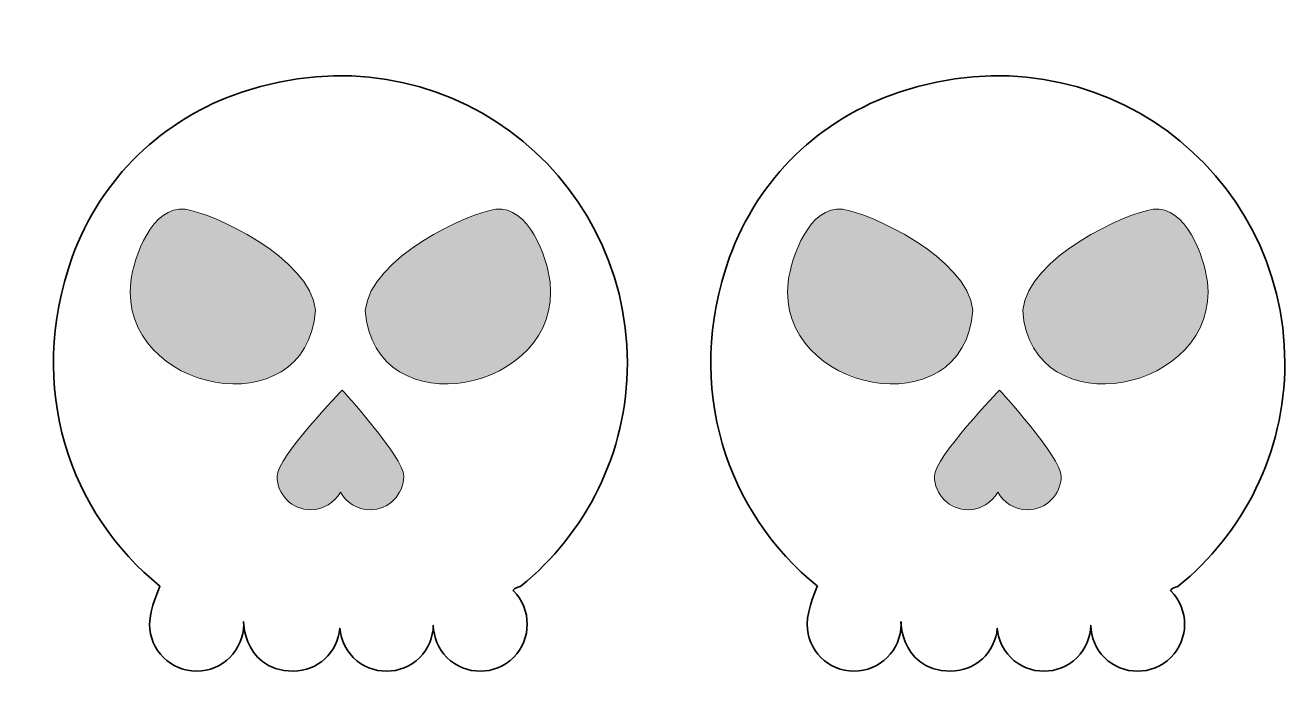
# Model space of a CAD drawing. Header units: inches. Extents: x 7.08 to 8.17, y -0.68 to -0.11.
import ezdxf

# ---------------------------------------------------------------- set-up
doc = ezdxf.new("R2010")
doc.units = ezdxf.units.IN
doc.header["$MEASUREMENT"] = 0
doc.layers.add('Layer 1', color=7, linetype='Continuous', lineweight=0)

# ---------------------------------------------------------------- blocks, each defined once
blk = doc.blocks.new('Block_1')
at = {"layer": 'Layer 1', "true_color": 0x000000, "transparency": 33554687}
h = blk.add_hatch(color=18, dxfattribs=at)
edge = h.paths.add_edge_path()
edge.add_spline(control_points=[(7.3274, -0.3595), (7.32, -0.463), (7.156, -0.4302), (7.1672, -0.3348), (7.1698, -0.3131), (7.1858, -0.2685), (7.2142, -0.2719), (7.237, -0.2746), (7.3229, -0.3137), (7.3274, -0.3595)], knot_values=[0, 0, 0, 0, 1, 1, 1, 2, 2, 2, 3, 3, 3, 3], degree=3, periodic=0)
h = blk.add_hatch(color=18, dxfattribs=at)
edge = h.paths.add_edge_path()
edge.add_spline(control_points=[(7.3706, -0.3595), (7.3779, -0.463), (7.542, -0.4302), (7.5308, -0.3348), (7.5282, -0.3131), (7.5122, -0.2685), (7.4837, -0.2719), (7.461, -0.2746), (7.3751, -0.3137), (7.3706, -0.3595)], knot_values=[0, 0, 0, 0, 1, 1, 1, 2, 2, 2, 3, 3, 3, 3], degree=3, periodic=0)
at = {"layer": 'Layer 1'}
for points in [[(7.3274, -0.3595), (7.32, -0.463), (7.156, -0.4302), (7.1672, -0.3348), (7.1698, -0.3131), (7.1858, -0.2685), (7.2142, -0.2719), (7.237, -0.2746), (7.3229, -0.3137), (7.3274, -0.3595)], [(7.3706, -0.3595), (7.3779, -0.463), (7.542, -0.4302), (7.5308, -0.3348), (7.5282, -0.3131), (7.5122, -0.2685), (7.4837, -0.2719), (7.461, -0.2746), (7.3751, -0.3137), (7.3706, -0.3595)]]:
    blk.add_open_spline(points, degree=3, knots=[0, 0, 0, 0, 1, 1, 1, 2, 2, 2, 3, 3, 3, 3], dxfattribs=at)
blk = doc.blocks.new('Block_0')
at = {"layer": 'Layer 1', "true_color": 0x231f20, "transparency": 33554687}
h = blk.add_hatch(color=250, dxfattribs=at)
h.dxf.hatch_style = 2
edge = h.paths.add_edge_path()
edge.add_spline(control_points=[(7.294, -0.5032), (7.294, -0.5193), (7.3071, -0.5324), (7.3233, -0.5324), (7.3344, -0.5324), (7.344, -0.5262), (7.349, -0.517), (7.3539, -0.5262), (7.3636, -0.5324), (7.3747, -0.5324), (7.3908, -0.5324), (7.4039, -0.5193), (7.4039, -0.5032), (7.4039, -0.4872), (7.3506, -0.4286), (7.3506, -0.4286), (7.3506, -0.4286), (7.294, -0.4871), (7.294, -0.5032)], knot_values=[0, 0, 0, 0, 1, 1, 1, 2, 2, 2, 3, 3, 3, 4, 4, 4, 5, 5, 5, 6, 6, 6, 6], degree=3, periodic=0)
at = {"layer": 'Layer 1', "color": 73, "lineweight": 35, "true_color": 0x8dc63f}
blk.add_open_spline([(7.5979, -0.4051), (7.5979, -0.2399), (7.4371, -0.1123), (7.2635, -0.1704), (7.1947, -0.1934), (7.1409, -0.2452), (7.1164, -0.3135), (7.0756, -0.4271), (7.1148, -0.5357), (7.1925, -0.5987), (7.1925, -0.5987), (7.1835, -0.618), (7.1835, -0.6316), (7.1835, -0.6541), (7.2018, -0.6723), (7.2243, -0.6723), (7.2468, -0.6723), (7.2651, -0.6541), (7.2651, -0.6316), (7.2651, -0.618), (7.2606, -0.6723), (7.3081, -0.6723), (7.3294, -0.6723), (7.3467, -0.6559), (7.3485, -0.6351), (7.3494, -0.6443), (7.3531, -0.6533), (7.3601, -0.6604), (7.3761, -0.6763), (7.4019, -0.6763), (7.4178, -0.6604), (7.4255, -0.6527), (7.4293, -0.6428), (7.4296, -0.6327), (7.4299, -0.6428), (7.4338, -0.6527), (7.4414, -0.6604), (7.4574, -0.6763), (7.4832, -0.6763), (7.4991, -0.6604), (7.515, -0.6445), (7.515, -0.6187), (7.4991, -0.6027), (7.4975, -0.6012), (7.5054, -0.5987), (7.5054, -0.5987), (7.5618, -0.553), (7.5979, -0.4833), (7.5979, -0.4051)], degree=3, knots=[0, 0, 0, 0, 1, 1, 1, 2, 2, 2, 3, 3, 3, 4, 4, 4, 5, 5, 5, 6, 6, 6, 7, 7, 7, 8, 8, 8, 9, 9, 9, 10, 10, 10, 11, 11, 11, 12, 12, 12, 13, 13, 13, 14, 14, 14, 15, 15, 15, 16, 16, 16, 16], dxfattribs=at)
at = {"layer": 'Layer 1'}
blk.add_open_spline([(7.294, -0.5032), (7.294, -0.5193), (7.3071, -0.5324), (7.3233, -0.5324), (7.3344, -0.5324), (7.344, -0.5262), (7.349, -0.517), (7.3539, -0.5262), (7.3636, -0.5324), (7.3747, -0.5324), (7.3908, -0.5324), (7.4039, -0.5193), (7.4039, -0.5032), (7.4039, -0.4872), (7.3506, -0.4286), (7.3506, -0.4286), (7.3506, -0.4286), (7.294, -0.4871), (7.294, -0.5032)], degree=3, knots=[0, 0, 0, 0, 1, 1, 1, 2, 2, 2, 3, 3, 3, 4, 4, 4, 5, 5, 5, 6, 6, 6, 6], dxfattribs=at)
blk.add_blockref('Block_1', (0, 0), dxfattribs=at)
blk = doc.blocks.new('Block_3')
at = {"layer": 'Layer 1', "true_color": 0x000000, "transparency": 33554687}
h = blk.add_hatch(color=18, dxfattribs=at)
edge = h.paths.add_edge_path()
edge.add_spline(control_points=[(7.8976, -0.3595), (7.8902, -0.463), (7.7262, -0.4302), (7.7374, -0.3348), (7.74, -0.3131), (7.756, -0.2685), (7.7845, -0.2719), (7.8072, -0.2746), (7.8931, -0.3137), (7.8976, -0.3595)], knot_values=[0, 0, 0, 0, 1, 1, 1, 2, 2, 2, 3, 3, 3, 3], degree=3, periodic=0)
h = blk.add_hatch(color=18, dxfattribs=at)
edge = h.paths.add_edge_path()
edge.add_spline(control_points=[(7.9408, -0.3595), (7.9482, -0.463), (8.1122, -0.4302), (8.101, -0.3348), (8.0984, -0.3131), (8.0824, -0.2685), (8.0539, -0.2719), (8.0312, -0.2746), (7.9453, -0.3137), (7.9408, -0.3595)], knot_values=[0, 0, 0, 0, 1, 1, 1, 2, 2, 2, 3, 3, 3, 3], degree=3, periodic=0)
at = {"layer": 'Layer 1'}
for points in [[(7.8976, -0.3595), (7.8902, -0.463), (7.7262, -0.4302), (7.7374, -0.3348), (7.74, -0.3131), (7.756, -0.2685), (7.7845, -0.2719), (7.8072, -0.2746), (7.8931, -0.3137), (7.8976, -0.3595)], [(7.9408, -0.3595), (7.9482, -0.463), (8.1122, -0.4302), (8.101, -0.3348), (8.0984, -0.3131), (8.0824, -0.2685), (8.0539, -0.2719), (8.0312, -0.2746), (7.9453, -0.3137), (7.9408, -0.3595)]]:
    blk.add_open_spline(points, degree=3, knots=[0, 0, 0, 0, 1, 1, 1, 2, 2, 2, 3, 3, 3, 3], dxfattribs=at)
blk = doc.blocks.new('Block_2')
at = {"layer": 'Layer 1', "true_color": 0x231f20, "transparency": 33554687}
h = blk.add_hatch(color=250, dxfattribs=at)
h.dxf.hatch_style = 2
edge = h.paths.add_edge_path()
edge.add_spline(control_points=[(7.8642, -0.5032), (7.8642, -0.5193), (7.8774, -0.5324), (7.8935, -0.5324), (7.9046, -0.5324), (7.9143, -0.5262), (7.9192, -0.517), (7.9241, -0.5262), (7.9338, -0.5324), (7.9449, -0.5324), (7.961, -0.5324), (7.9742, -0.5193), (7.9742, -0.5032), (7.9742, -0.4872), (7.9208, -0.4286), (7.9208, -0.4286), (7.9208, -0.4286), (7.8642, -0.4871), (7.8642, -0.5032)], knot_values=[0, 0, 0, 0, 1, 1, 1, 2, 2, 2, 3, 3, 3, 4, 4, 4, 5, 5, 5, 6, 6, 6, 6], degree=3, periodic=0)
at = {"layer": 'Layer 1', "color": 73, "lineweight": 35, "true_color": 0x8dc63f}
blk.add_open_spline([(8.1682, -0.4051), (8.1682, -0.2399), (8.0073, -0.1123), (7.8337, -0.1704), (7.7649, -0.1934), (7.7112, -0.2452), (7.6866, -0.3135), (7.6458, -0.4271), (7.685, -0.5357), (7.7627, -0.5987), (7.7627, -0.5987), (7.7538, -0.618), (7.7538, -0.6316), (7.7538, -0.6541), (7.772, -0.6723), (7.7945, -0.6723), (7.817, -0.6723), (7.8353, -0.6541), (7.8353, -0.6316), (7.8353, -0.618), (7.8308, -0.6723), (7.8784, -0.6723), (7.8997, -0.6723), (7.9169, -0.6559), (7.9188, -0.6351), (7.9196, -0.6443), (7.9233, -0.6533), (7.9304, -0.6604), (7.9463, -0.6763), (7.9721, -0.6763), (7.988, -0.6604), (7.9957, -0.6527), (7.9996, -0.6428), (7.9998, -0.6327), (8.0001, -0.6428), (8.004, -0.6527), (8.0117, -0.6604), (8.0276, -0.6763), (8.0534, -0.6763), (8.0693, -0.6604), (8.0852, -0.6445), (8.0852, -0.6187), (8.0693, -0.6027), (8.0678, -0.6012), (8.0757, -0.5987), (8.0757, -0.5987), (8.1321, -0.553), (8.1682, -0.4833), (8.1682, -0.4051)], degree=3, knots=[0, 0, 0, 0, 1, 1, 1, 2, 2, 2, 3, 3, 3, 4, 4, 4, 5, 5, 5, 6, 6, 6, 7, 7, 7, 8, 8, 8, 9, 9, 9, 10, 10, 10, 11, 11, 11, 12, 12, 12, 13, 13, 13, 14, 14, 14, 15, 15, 15, 16, 16, 16, 16], dxfattribs=at)
at = {"layer": 'Layer 1'}
blk.add_open_spline([(7.8642, -0.5032), (7.8642, -0.5193), (7.8774, -0.5324), (7.8935, -0.5324), (7.9046, -0.5324), (7.9143, -0.5262), (7.9192, -0.517), (7.9241, -0.5262), (7.9338, -0.5324), (7.9449, -0.5324), (7.961, -0.5324), (7.9742, -0.5193), (7.9742, -0.5032), (7.9742, -0.4872), (7.9208, -0.4286), (7.9208, -0.4286), (7.9208, -0.4286), (7.8642, -0.4871), (7.8642, -0.5032)], degree=3, knots=[0, 0, 0, 0, 1, 1, 1, 2, 2, 2, 3, 3, 3, 4, 4, 4, 5, 5, 5, 6, 6, 6, 6], dxfattribs=at)
blk.add_blockref('Block_3', (0, 0), dxfattribs=at)

msp = doc.modelspace()

# ---------------------------------------------------------------- block references
at = {"layer": 'Layer 1'}
for name in ['Block_0', 'Block_2']:
    msp.add_blockref(name, (0, 0), dxfattribs=at)

doc.saveas('drawing.dxf')
